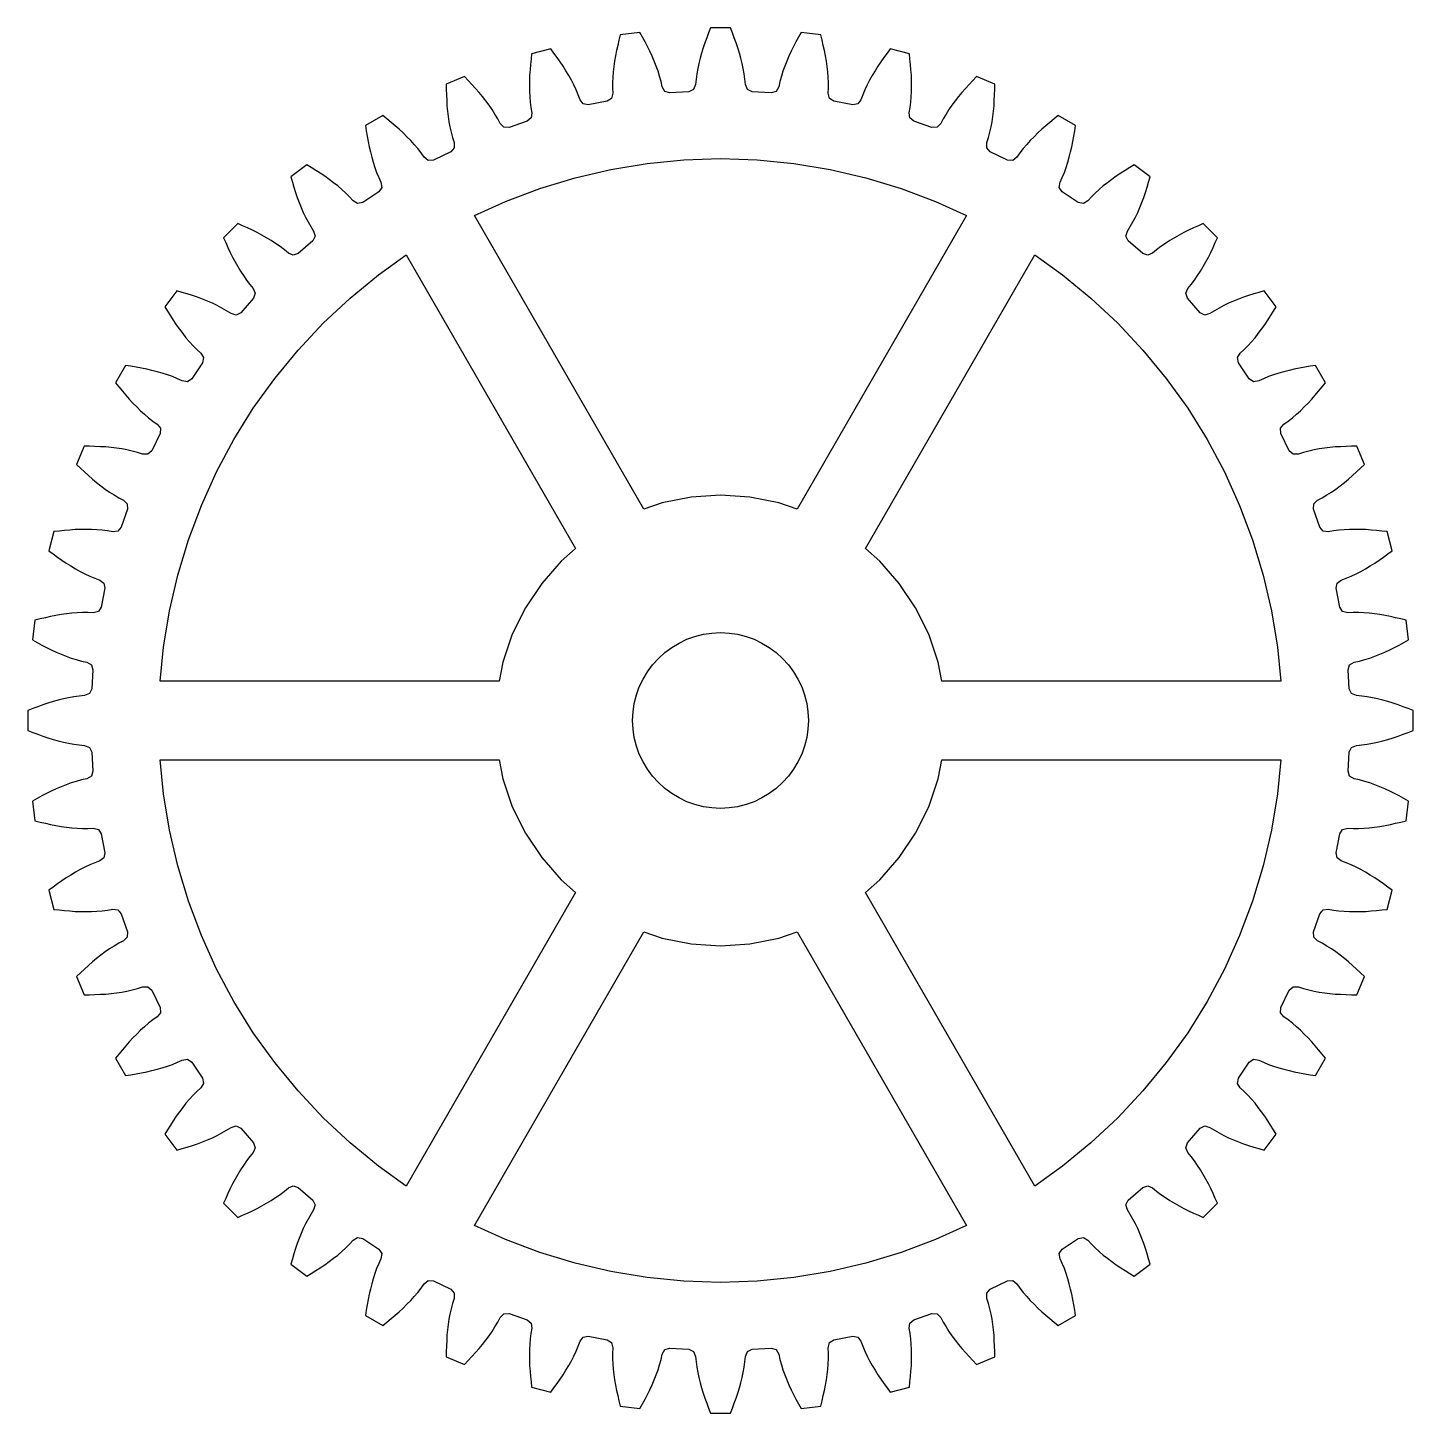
# Model space of a CAD drawing. Header units: millimetres. Extents: x -30.7 to 30.7, y -30.7 to 30.7.
import ezdxf

# ---------------------------------------------------------------- set-up
doc = ezdxf.new("R2010")
doc.units = ezdxf.units.MM
doc.layers.add('CUT', color=1, linetype='Continuous')

msp = doc.modelspace()

# ---------------------------------------------------------------- linework, layer by layer
at = {"layer": 'CUT'}
for points in [[(0.5277, -30.5242), (0.6111, -30.3011), (0.6933, -30.0775), (0.7738, -29.8534), (0.8389, -29.6243), (0.9021, -29.3947), (0.9643, -29.1648), (1.0111, -28.9314), (1.0541, -28.6971), (1.0854, -28.4612), (1.1072, -28.224), (1.1919, -28.0071), (1.401, -27.9056), (2.2533, -27.8497), (2.4739, -27.923), (2.5862, -28.1271), (2.6388, -28.3593), (2.7007, -28.5892), (2.7738, -28.8158), (2.8507, -29.0412), (2.9423, -29.261), (3.035, -29.4804), (3.1294, -29.6991), (3.2385, -29.9107), (3.3492, -30.1216), (3.461, -30.3319), (3.5739, -30.5416), (4.4526, -30.4259), (4.5074, -30.1941), (4.561, -29.9621), (4.6133, -29.7297), (4.6639, -29.497), (4.6985, -29.2614), (4.7312, -29.0255), (4.7629, -28.7895), (4.7788, -28.5519), (4.7908, -28.314), (4.7911, -28.076), (4.7817, -27.838), (4.8374, -27.6119), (5.0315, -27.484), (5.8692, -27.3174), (6.0974, -27.3613), (6.2354, -27.5489), (6.3178, -27.7723), (6.4092, -27.9921), (6.5113, -28.2073), (6.6169, -28.4207), (6.7365, -28.6266), (6.857, -28.832), (6.9792, -29.0365), (7.115, -29.2321), (7.2522, -29.4268), (7.3905, -29.6207), (7.5298, -29.8138), (8.3859, -29.5844), (8.4099, -29.3475), (8.4328, -29.1104), (8.4543, -28.8732), (8.4741, -28.6359), (8.4777, -28.3978), (8.4793, -28.1596), (8.4799, -27.9215), (8.4647, -27.6839), (8.4455, -27.4465), (8.4147, -27.2104), (8.3744, -26.9757), (8.4001, -26.7443), (8.5758, -26.5921), (9.3846, -26.3176), (9.6166, -26.3313), (9.7779, -26.4993), (9.8888, -26.7101), (10.0081, -26.916), (10.1374, -27.116), (10.27, -27.3138), (10.4154, -27.5024), (10.5617, -27.6904), (10.7095, -27.8771), (10.8697, -28.0533), (11.0311, -28.2284), (11.1936, -28.4026), (11.3569, -28.5759), (12.1757, -28.2368), (12.1686, -27.9987), (12.1603, -27.7607), (12.1507, -27.5227), (12.1394, -27.2849), (12.1118, -27.0483), (12.0824, -26.812), (12.0518, -26.5758), (12.0057, -26.3421), (11.9557, -26.1093), (11.8944, -25.8793), (11.8238, -25.6519), (11.819, -25.419), (11.9734, -25.2453), (12.7394, -24.8675), (12.9713, -24.8508), (13.1531, -24.9963), (13.2906, -25.1908), (13.4357, -25.3795), (13.59, -25.5609), (13.7473, -25.7397), (13.9161, -25.9077), (14.0857, -26.0749), (14.2565, -26.2408), (14.4384, -26.3946), (14.6213, -26.5471), (14.8051, -26.6985), (14.9896, -26.8491), (15.7572, -26.4059), (15.7191, -26.1709), (15.6798, -25.936), (15.6392, -25.7013), (15.5969, -25.4669), (15.5387, -25.236), (15.4786, -25.0055), (15.4176, -24.7753), (15.3414, -24.5497), (15.2614, -24.3254), (15.1706, -24.1054), (15.0709, -23.8891), (15.0358, -23.6589), (15.1662, -23.4664), (15.8763, -22.9919), (16.104, -22.9451), (16.3033, -23.0656), (16.4649, -23.2405), (16.6334, -23.4086), (16.8101, -23.5683), (16.9894, -23.7251), (17.1787, -23.8696), (17.3686, -24.0133), (17.5597, -24.1554), (17.76, -24.2842), (17.9613, -24.4115), (18.1633, -24.5377), (18.3659, -24.6628), (19.069, -24.1233), (19.0006, -23.8952), (18.931, -23.6674), (18.8601, -23.4401), (18.7876, -23.2132), (18.6997, -22.9919), (18.6101, -22.7712), (18.5195, -22.551), (18.4145, -22.3372), (18.3059, -22.1253), (18.1872, -21.919), (18.0601, -21.7176), (17.9953, -21.4939), (18.0994, -21.2861), (18.7415, -20.7229), (18.9612, -20.6468), (19.1745, -20.7403), (19.3576, -20.8926), (19.5466, -21.0372), (19.7426, -21.1725), (19.9408, -21.3046), (20.1473, -21.4231), (20.3544, -21.5408), (20.5624, -21.6568), (20.7778, -21.7583), (20.994, -21.8582), (21.2107, -21.957), (21.4279, -22.0546), (22.0546, -21.4279), (21.957, -21.2107), (21.8582, -20.994), (21.7583, -20.7778), (21.6568, -20.5624), (21.5408, -20.3544), (21.4231, -20.1473), (21.3046, -19.9408), (21.1725, -19.7426), (21.0372, -19.5466), (20.8926, -19.3576), (20.7403, -19.1745), (20.6468, -18.9612), (20.7229, -18.7415), (21.2861, -18.0994), (21.4939, -17.9953), (21.7176, -18.0601), (21.919, -18.1872), (22.1253, -18.3059), (22.3372, -18.4145), (22.551, -18.5195), (22.7712, -18.6101), (22.9919, -18.6997), (23.2132, -18.7876), (23.4401, -18.8601), (23.6674, -18.931), (23.8952, -19.0006), (24.1233, -19.069), (24.6628, -18.3659), (24.5377, -18.1633), (24.4115, -17.9613), (24.2842, -17.76), (24.1554, -17.5597), (24.0133, -17.3686), (23.8696, -17.1787), (23.7251, -16.9894), (23.5683, -16.8101), (23.4086, -16.6334), (23.2405, -16.4649), (23.0656, -16.3033), (22.9451, -16.104), (22.9919, -15.8763), (23.4664, -15.1662), (23.6589, -15.0358), (23.8891, -15.0709), (24.1054, -15.1706), (24.3254, -15.2614), (24.5497, -15.3414), (24.7753, -15.4176), (25.0055, -15.4786), (25.236, -15.5387), (25.4669, -15.5969), (25.7013, -15.6392), (25.936, -15.6798), (26.1709, -15.7191), (26.4059, -15.7572), (26.8491, -14.9896), (26.6985, -14.8051), (26.5471, -14.6213), (26.3946, -14.4384), (26.2408, -14.2565), (26.0749, -14.0857), (25.9077, -13.9161), (25.7397, -13.7473), (25.5609, -13.59), (25.3795, -13.4357), (25.1908, -13.2906), (24.9963, -13.1531), (24.8508, -12.9713), (24.8675, -12.7394), (25.2453, -11.9734), (25.419, -11.819), (25.6519, -11.8238), (25.8793, -11.8944), (26.1093, -11.9557), (26.3421, -12.0057), (26.5758, -12.0518), (26.812, -12.0824), (27.0483, -12.1118), (27.2849, -12.1394), (27.5227, -12.1507), (27.7607, -12.1603), (27.9987, -12.1686), (28.2368, -12.1757), (28.5759, -11.3569), (28.4026, -11.1936), (28.2284, -11.0311), (28.0533, -10.8697), (27.8771, -10.7095), (27.6904, -10.5617), (27.5024, -10.4154), (27.3138, -10.27), (27.116, -10.1374), (26.916, -10.0081), (26.7101, -9.8888), (26.4993, -9.7779), (26.3313, -9.6166), (26.3176, -9.3846), (26.5921, -8.5758), (26.7443, -8.4001), (26.9757, -8.3744), (27.2104, -8.4147), (27.4465, -8.4455), (27.6839, -8.4647), (27.9215, -8.4799), (28.1596, -8.4793), (28.3978, -8.4777), (28.6359, -8.4741), (28.8732, -8.4543), (29.1104, -8.4328), (29.3475, -8.4099), (29.5844, -8.3859), (29.8138, -7.5298), (29.6207, -7.3905), (29.4268, -7.2522), (29.2321, -7.115), (29.0365, -6.9792), (28.832, -6.857), (28.6266, -6.7365), (28.4207, -6.6169), (28.2073, -6.5113), (27.9921, -6.4092), (27.7723, -6.3178), (27.5489, -6.2354), (27.3613, -6.0974), (27.3174, -5.8692), (27.484, -5.0315), (27.6119, -4.8374), (27.838, -4.7817), (28.076, -4.7911), (28.314, -4.7908), (28.5519, -4.7788), (28.7895, -4.7629), (29.0255, -4.7312), (29.2614, -4.6985), (29.497, -4.6639), (29.7297, -4.6133), (29.9621, -4.561), (30.1941, -4.5074), (30.4259, -4.4526), (30.5416, -3.5739), (30.3319, -3.461), (30.1216, -3.3492), (29.9107, -3.2385), (29.6991, -3.1294), (29.4804, -3.035), (29.261, -2.9423), (29.0412, -2.8507), (28.8158, -2.7738), (28.5892, -2.7007), (28.3593, -2.6388), (28.1271, -2.5862), (27.923, -2.4739), (27.8497, -2.2533), (27.9056, -1.401), (28.0071, -1.1919), (28.224, -1.1072), (28.4612, -1.0854), (28.6971, -1.0541), (28.9314, -1.0111), (29.1648, -0.9643), (29.3947, -0.9021), (29.6243, -0.8389), (29.8534, -0.7738), (30.0775, -0.6933), (30.3011, -0.6111), (30.5242, -0.5277), (30.7468, -0.4431), (30.7468, 0.4431), (30.5242, 0.5277), (30.3011, 0.6111), (30.0775, 0.6933), (29.8534, 0.7738), (29.6243, 0.8389), (29.3947, 0.9021), (29.1648, 0.9643), (28.9314, 1.0111), (28.6971, 1.0541), (28.4612, 1.0854), (28.224, 1.1072), (28.0071, 1.1919), (27.9056, 1.401), (27.8497, 2.2533), (27.923, 2.4739), (28.1271, 2.5862), (28.3593, 2.6388), (28.5892, 2.7007), (28.8158, 2.7738), (29.0412, 2.8507), (29.261, 2.9423), (29.4804, 3.035), (29.6991, 3.1294), (29.9107, 3.2385), (30.1216, 3.3492), (30.3319, 3.461), (30.5416, 3.5739), (30.4259, 4.4526), (30.1941, 4.5074), (29.9621, 4.561), (29.7297, 4.6133), (29.497, 4.6639), (29.2614, 4.6985), (29.0255, 4.7312), (28.7895, 4.7629), (28.5519, 4.7788), (28.314, 4.7908), (28.076, 4.7911), (27.838, 4.7817), (27.6119, 4.8374), (27.484, 5.0315), (27.3174, 5.8692), (27.3613, 6.0974), (27.5489, 6.2354), (27.7723, 6.3178), (27.9921, 6.4092), (28.2073, 6.5113), (28.4207, 6.6169), (28.6266, 6.7365), (28.832, 6.857), (29.0365, 6.9792), (29.2321, 7.115), (29.4268, 7.2522), (29.6207, 7.3905), (29.8138, 7.5298), (29.5844, 8.3859), (29.3475, 8.4099), (29.1104, 8.4328), (28.8732, 8.4543), (28.6359, 8.4741), (28.3978, 8.4777), (28.1596, 8.4793), (27.9215, 8.4799), (27.6839, 8.4647), (27.4465, 8.4455), (27.2104, 8.4147), (26.9757, 8.3744), (26.7443, 8.4001), (26.5921, 8.5758), (26.3176, 9.3846), (26.3313, 9.6166), (26.4993, 9.7779), (26.7101, 9.8888), (26.916, 10.0081), (27.116, 10.1374), (27.3138, 10.27), (27.5024, 10.4154), (27.6904, 10.5617), (27.8771, 10.7095), (28.0533, 10.8697), (28.2284, 11.0311), (28.4026, 11.1936), (28.5759, 11.3569), (28.2368, 12.1757), (27.9987, 12.1686), (27.7607, 12.1603), (27.5227, 12.1507), (27.2849, 12.1394), (27.0483, 12.1118), (26.812, 12.0824), (26.5758, 12.0518), (26.3421, 12.0057), (26.1093, 11.9557), (25.8793, 11.8944), (25.6519, 11.8238), (25.419, 11.819), (25.2453, 11.9734), (24.8675, 12.7394), (24.8508, 12.9713), (24.9963, 13.1531), (25.1908, 13.2906), (25.3795, 13.4357), (25.5609, 13.59), (25.7397, 13.7473), (25.9077, 13.9161), (26.0749, 14.0857), (26.2408, 14.2565), (26.3946, 14.4384), (26.5471, 14.6213), (26.6985, 14.8051), (26.8491, 14.9896), (26.4059, 15.7572), (26.1709, 15.7191), (25.936, 15.6798), (25.7013, 15.6392), (25.4669, 15.5969), (25.236, 15.5387), (25.0055, 15.4786), (24.7753, 15.4176), (24.5497, 15.3414), (24.3254, 15.2614), (24.1054, 15.1706), (23.8891, 15.0709), (23.6589, 15.0358), (23.4664, 15.1662), (22.9919, 15.8763), (22.9451, 16.104), (23.0656, 16.3033), (23.2405, 16.4649), (23.4086, 16.6334), (23.5683, 16.8101), (23.7251, 16.9894), (23.8696, 17.1787), (24.0133, 17.3686), (24.1554, 17.5597), (24.2842, 17.76), (24.4115, 17.9613), (24.5377, 18.1633), (24.6628, 18.3659), (24.1233, 19.069), (23.8952, 19.0006), (23.6674, 18.931), (23.4401, 18.8601), (23.2132, 18.7876), (22.9919, 18.6997), (22.7712, 18.6101), (22.551, 18.5195), (22.3372, 18.4145), (22.1253, 18.3059), (21.919, 18.1872), (21.7176, 18.0601), (21.4939, 17.9953), (21.2861, 18.0994), (20.7229, 18.7415), (20.6468, 18.9612), (20.7403, 19.1745), (20.8926, 19.3576), (21.0372, 19.5466), (21.1725, 19.7426), (21.3046, 19.9408), (21.4231, 20.1473), (21.5408, 20.3544), (21.6568, 20.5624), (21.7583, 20.7778), (21.8582, 20.994), (21.957, 21.2107), (22.0546, 21.4279), (21.4279, 22.0546), (21.2107, 21.957), (20.994, 21.8582), (20.7778, 21.7583), (20.5624, 21.6568), (20.3544, 21.5408), (20.1473, 21.4231), (19.9408, 21.3046), (19.7426, 21.1725), (19.5466, 21.0372), (19.3576, 20.8926), (19.1745, 20.7403), (18.9612, 20.6468), (18.7415, 20.7229), (18.0994, 21.2861), (17.9953, 21.4939), (18.0601, 21.7176), (18.1872, 21.919), (18.3059, 22.1253), (18.4145, 22.3372), (18.5195, 22.551), (18.6101, 22.7712), (18.6997, 22.9919), (18.7876, 23.2132), (18.8601, 23.4401), (18.931, 23.6674), (19.0006, 23.8952), (19.069, 24.1233), (18.3659, 24.6628), (18.1633, 24.5377), (17.9613, 24.4115), (17.76, 24.2842), (17.5597, 24.1554), (17.3686, 24.0133), (17.1787, 23.8696), (16.9894, 23.7251), (16.8101, 23.5683), (16.6334, 23.4086), (16.4649, 23.2405), (16.3033, 23.0656), (16.104, 22.9451), (15.8763, 22.9919), (15.1662, 23.4664), (15.0358, 23.6589), (15.0709, 23.8891), (15.1706, 24.1054), (15.2614, 24.3254), (15.3414, 24.5497), (15.4176, 24.7753), (15.4786, 25.0055), (15.5387, 25.236), (15.5969, 25.4669), (15.6392, 25.7013), (15.6798, 25.936), (15.7191, 26.1709), (15.7572, 26.4059), (14.9896, 26.8491), (14.8051, 26.6985), (14.6213, 26.5471), (14.4384, 26.3946), (14.2565, 26.2408), (14.0857, 26.0749), (13.9161, 25.9077), (13.7473, 25.7397), (13.59, 25.5609), (13.4357, 25.3795), (13.2906, 25.1908), (13.1531, 24.9963), (12.9713, 24.8508), (12.7394, 24.8675), (11.9734, 25.2453), (11.819, 25.419), (11.8238, 25.6519), (11.8944, 25.8793), (11.9557, 26.1093), (12.0057, 26.3421), (12.0518, 26.5758), (12.0824, 26.812), (12.1118, 27.0483), (12.1394, 27.2849), (12.1507, 27.5227), (12.1603, 27.7607), (12.1686, 27.9987), (12.1757, 28.2368), (11.3569, 28.5759), (11.1936, 28.4026), (11.0311, 28.2284), (10.8697, 28.0533), (10.7095, 27.8771), (10.5617, 27.6904), (10.4154, 27.5024), (10.27, 27.3138), (10.1374, 27.116), (10.0081, 26.916), (9.8888, 26.7101), (9.7779, 26.4993), (9.6166, 26.3313), (9.3846, 26.3176), (8.5758, 26.5921), (8.4001, 26.7443), (8.3744, 26.9757), (8.4147, 27.2104), (8.4455, 27.4465), (8.4647, 27.6839), (8.4799, 27.9215), (8.4793, 28.1596), (8.4777, 28.3978), (8.4741, 28.6359), (8.4543, 28.8732), (8.4328, 29.1104), (8.4099, 29.3475), (8.3859, 29.5844), (7.5298, 29.8138), (7.3905, 29.6207), (7.2522, 29.4268), (7.115, 29.2321), (6.9792, 29.0365), (6.857, 28.832), (6.7365, 28.6266), (6.6169, 28.4207), (6.5113, 28.2073), (6.4092, 27.9921), (6.3178, 27.7723), (6.2354, 27.5489), (6.0974, 27.3613), (5.8692, 27.3174), (5.0315, 27.484), (4.8374, 27.6119), (4.7817, 27.838), (4.7911, 28.076), (4.7908, 28.314), (4.7788, 28.5519), (4.7629, 28.7895), (4.7312, 29.0255), (4.6985, 29.2614), (4.6639, 29.497), (4.6133, 29.7297), (4.561, 29.9621), (4.5074, 30.1941), (4.4526, 30.4259), (3.5739, 30.5416), (3.461, 30.3319), (3.3492, 30.1216), (3.2385, 29.9107), (3.1294, 29.6991), (3.035, 29.4804), (2.9423, 29.261), (2.8507, 29.0412), (2.7738, 28.8158), (2.7007, 28.5892), (2.6388, 28.3593), (2.5862, 28.1271), (2.4739, 27.923), (2.2533, 27.8497), (1.401, 27.9056), (1.1919, 28.0071), (1.1072, 28.224), (1.0854, 28.4612), (1.0541, 28.6971), (1.0111, 28.9314), (0.9643, 29.1648), (0.9021, 29.3947), (0.8389, 29.6243), (0.7738, 29.8534), (0.6933, 30.0775), (0.6111, 30.3011), (0.5277, 30.5242), (0.4431, 30.7468), (-0.4431, 30.7468), (-0.5277, 30.5242), (-0.6111, 30.3011), (-0.6933, 30.0775), (-0.7738, 29.8534), (-0.8389, 29.6243), (-0.9021, 29.3947), (-0.9643, 29.1648), (-1.0111, 28.9314), (-1.0541, 28.6971), (-1.0854, 28.4612), (-1.1072, 28.224), (-1.1919, 28.0071), (-1.401, 27.9056), (-2.2533, 27.8497), (-2.4739, 27.923), (-2.5862, 28.1271), (-2.6388, 28.3593), (-2.7007, 28.5892), (-2.7738, 28.8158), (-2.8507, 29.0412), (-2.9423, 29.261), (-3.035, 29.4804), (-3.1294, 29.6991), (-3.2385, 29.9107), (-3.3492, 30.1216), (-3.461, 30.3319), (-3.5739, 30.5416), (-4.4526, 30.4259), (-4.5074, 30.1941), (-4.561, 29.9621), (-4.6133, 29.7297), (-4.6639, 29.497), (-4.6985, 29.2614), (-4.7312, 29.0255), (-4.7629, 28.7895), (-4.7788, 28.5519), (-4.7908, 28.314), (-4.7911, 28.076), (-4.7817, 27.838), (-4.8374, 27.6119), (-5.0315, 27.484), (-5.8692, 27.3174), (-6.0974, 27.3613), (-6.2354, 27.5489), (-6.3178, 27.7723), (-6.4092, 27.9921), (-6.5113, 28.2073), (-6.6169, 28.4207), (-6.7365, 28.6266), (-6.857, 28.832), (-6.9792, 29.0365), (-7.115, 29.2321), (-7.2522, 29.4268), (-7.3905, 29.6207), (-7.5298, 29.8138), (-8.3859, 29.5844), (-8.4099, 29.3475), (-8.4328, 29.1104), (-8.4543, 28.8732), (-8.4741, 28.6359), (-8.4777, 28.3978), (-8.4793, 28.1596), (-8.4799, 27.9215), (-8.4647, 27.6839), (-8.4455, 27.4465), (-8.4147, 27.2104), (-8.3744, 26.9757), (-8.4001, 26.7443), (-8.5758, 26.5921), (-9.3846, 26.3176), (-9.6166, 26.3313), (-9.7779, 26.4993), (-9.8888, 26.7101), (-10.0081, 26.916), (-10.1374, 27.116), (-10.27, 27.3138), (-10.4154, 27.5024), (-10.5617, 27.6904), (-10.7095, 27.8771), (-10.8697, 28.0533), (-11.0311, 28.2284), (-11.1936, 28.4026), (-11.3569, 28.5759), (-12.1757, 28.2368), (-12.1686, 27.9987), (-12.1603, 27.7607), (-12.1507, 27.5227), (-12.1394, 27.2849), (-12.1118, 27.0483), (-12.0824, 26.812), (-12.0518, 26.5758), (-12.0057, 26.3421), (-11.9557, 26.1093), (-11.8944, 25.8793), (-11.8238, 25.6519), (-11.819, 25.419), (-11.9734, 25.2453), (-12.7394, 24.8675), (-12.9713, 24.8508), (-13.1531, 24.9963), (-13.2906, 25.1908), (-13.4357, 25.3795), (-13.59, 25.5609), (-13.7473, 25.7397), (-13.9161, 25.9077), (-14.0857, 26.0749), (-14.2565, 26.2408), (-14.4384, 26.3946), (-14.6213, 26.5471), (-14.8051, 26.6985), (-14.9896, 26.8491), (-15.7572, 26.4059), (-15.7191, 26.1709), (-15.6798, 25.936), (-15.6392, 25.7013), (-15.5969, 25.4669), (-15.5387, 25.236), (-15.4786, 25.0055), (-15.4176, 24.7753), (-15.3414, 24.5497), (-15.2614, 24.3254), (-15.1706, 24.1054), (-15.0709, 23.8891), (-15.0358, 23.6589), (-15.1662, 23.4664), (-15.8763, 22.9919), (-16.104, 22.9451), (-16.3033, 23.0656), (-16.4649, 23.2405), (-16.6334, 23.4086), (-16.8101, 23.5683), (-16.9894, 23.7251), (-17.1787, 23.8696), (-17.3686, 24.0133), (-17.5597, 24.1554), (-17.76, 24.2842), (-17.9613, 24.4115), (-18.1633, 24.5377), (-18.3659, 24.6628), (-19.069, 24.1233), (-19.0006, 23.8952), (-18.931, 23.6674), (-18.8601, 23.4401), (-18.7876, 23.2132), (-18.6997, 22.9919), (-18.6101, 22.7712), (-18.5195, 22.551), (-18.4145, 22.3372), (-18.3059, 22.1253), (-18.1872, 21.919), (-18.0601, 21.7176), (-17.9953, 21.4939), (-18.0994, 21.2861), (-18.7415, 20.7229), (-18.9612, 20.6468), (-19.1745, 20.7403), (-19.3576, 20.8926), (-19.5466, 21.0372), (-19.7426, 21.1725), (-19.9408, 21.3046), (-20.1473, 21.4231), (-20.3544, 21.5408), (-20.5624, 21.6568), (-20.7778, 21.7583), (-20.994, 21.8582), (-21.2107, 21.957), (-21.4279, 22.0546), (-22.0546, 21.4279), (-21.957, 21.2107), (-21.8582, 20.994), (-21.7583, 20.7778), (-21.6568, 20.5624), (-21.5408, 20.3544), (-21.4231, 20.1473), (-21.3046, 19.9408), (-21.1725, 19.7426), (-21.0372, 19.5466), (-20.8926, 19.3576), (-20.7403, 19.1745), (-20.6468, 18.9612), (-20.7229, 18.7415), (-21.2861, 18.0994), (-21.4939, 17.9953), (-21.7176, 18.0601), (-21.919, 18.1872), (-22.1253, 18.3059), (-22.3372, 18.4145), (-22.551, 18.5195), (-22.7712, 18.6101), (-22.9919, 18.6997), (-23.2132, 18.7876), (-23.4401, 18.8601), (-23.6674, 18.931), (-23.8952, 19.0006), (-24.1233, 19.069), (-24.6628, 18.3659), (-24.5377, 18.1633), (-24.4115, 17.9613), (-24.2842, 17.76), (-24.1554, 17.5597), (-24.0133, 17.3686), (-23.8696, 17.1787), (-23.7251, 16.9894), (-23.5683, 16.8101), (-23.4086, 16.6334), (-23.2405, 16.4649), (-23.0656, 16.3033), (-22.9451, 16.104), (-22.9919, 15.8763), (-23.4664, 15.1662), (-23.6589, 15.0358), (-23.8891, 15.0709), (-24.1054, 15.1706), (-24.3254, 15.2614), (-24.5497, 15.3414), (-24.7753, 15.4176), (-25.0055, 15.4786), (-25.236, 15.5387), (-25.4669, 15.5969), (-25.7013, 15.6392), (-25.936, 15.6798), (-26.1709, 15.7191), (-26.4059, 15.7572), (-26.8491, 14.9896), (-26.6985, 14.8051), (-26.5471, 14.6213), (-26.3946, 14.4384), (-26.2408, 14.2565), (-26.0749, 14.0857), (-25.9077, 13.9161), (-25.7397, 13.7473), (-25.5609, 13.59), (-25.3795, 13.4357), (-25.1908, 13.2906), (-24.9963, 13.1531), (-24.8508, 12.9713), (-24.8675, 12.7394), (-25.2453, 11.9734), (-25.419, 11.819), (-25.6519, 11.8238), (-25.8793, 11.8944), (-26.1093, 11.9557), (-26.3421, 12.0057), (-26.5758, 12.0518), (-26.812, 12.0824), (-27.0483, 12.1118), (-27.2849, 12.1394), (-27.5227, 12.1507), (-27.7607, 12.1603), (-27.9987, 12.1686), (-28.2368, 12.1757), (-28.5759, 11.3569), (-28.4026, 11.1936), (-28.2284, 11.0311), (-28.0533, 10.8697), (-27.8771, 10.7095), (-27.6904, 10.5617), (-27.5024, 10.4154), (-27.3138, 10.27), (-27.116, 10.1374), (-26.916, 10.0081), (-26.7101, 9.8888), (-26.4993, 9.7779), (-26.3313, 9.6166), (-26.3176, 9.3846), (-26.5921, 8.5758), (-26.7443, 8.4001), (-26.9757, 8.3744), (-27.2104, 8.4147), (-27.4465, 8.4455), (-27.6839, 8.4647), (-27.9215, 8.4799), (-28.1596, 8.4793), (-28.3978, 8.4777), (-28.6359, 8.4741), (-28.8732, 8.4543), (-29.1104, 8.4328), (-29.3475, 8.4099), (-29.5844, 8.3859), (-29.8138, 7.5298), (-29.6207, 7.3905), (-29.4268, 7.2522), (-29.2321, 7.115), (-29.0365, 6.9792), (-28.832, 6.857), (-28.6266, 6.7365), (-28.4207, 6.6169), (-28.2073, 6.5113), (-27.9921, 6.4092), (-27.7723, 6.3178), (-27.5489, 6.2354), (-27.3613, 6.0974), (-27.3174, 5.8692), (-27.484, 5.0315), (-27.6119, 4.8374), (-27.838, 4.7817), (-28.076, 4.7911), (-28.314, 4.7908), (-28.5519, 4.7788), (-28.7895, 4.7629), (-29.0255, 4.7312), (-29.2614, 4.6985), (-29.497, 4.6639), (-29.7297, 4.6133), (-29.9621, 4.561), (-30.1941, 4.5074), (-30.4259, 4.4526), (-30.5416, 3.5739), (-30.3319, 3.461), (-30.1216, 3.3492), (-29.9107, 3.2385), (-29.6991, 3.1294), (-29.4804, 3.035), (-29.261, 2.9423), (-29.0412, 2.8507), (-28.8158, 2.7738), (-28.5892, 2.7007), (-28.3593, 2.6388), (-28.1271, 2.5862), (-27.923, 2.4739), (-27.8497, 2.2533), (-27.9056, 1.401), (-28.0071, 1.1919), (-28.224, 1.1072), (-28.4612, 1.0854), (-28.6971, 1.0541), (-28.9314, 1.0111), (-29.1648, 0.9643), (-29.3947, 0.9021), (-29.6243, 0.8389), (-29.8534, 0.7738), (-30.0775, 0.6933), (-30.3011, 0.6111), (-30.5242, 0.5277), (-30.7468, 0.4431), (-30.7468, -0.4431), (-30.5242, -0.5277), (-30.3011, -0.6111), (-30.0775, -0.6933), (-29.8534, -0.7738), (-29.6243, -0.8389), (-29.3947, -0.9021), (-29.1648, -0.9643), (-28.9314, -1.0111), (-28.6971, -1.0541), (-28.4612, -1.0854), (-28.224, -1.1072), (-28.0071, -1.1919), (-27.9056, -1.401), (-27.8497, -2.2533), (-27.923, -2.4739), (-28.1271, -2.5862), (-28.3593, -2.6388), (-28.5892, -2.7007), (-28.8158, -2.7738), (-29.0412, -2.8507), (-29.261, -2.9423), (-29.4804, -3.035), (-29.6991, -3.1294), (-29.9107, -3.2385), (-30.1216, -3.3492), (-30.3319, -3.461), (-30.5416, -3.5739), (-30.4259, -4.4526), (-30.1941, -4.5074), (-29.9621, -4.561), (-29.7297, -4.6133), (-29.497, -4.6639), (-29.2614, -4.6985), (-29.0255, -4.7312), (-28.7895, -4.7629), (-28.5519, -4.7788), (-28.314, -4.7908), (-28.076, -4.7911), (-27.838, -4.7817), (-27.6119, -4.8374), (-27.484, -5.0315), (-27.3174, -5.8692), (-27.3613, -6.0974), (-27.5489, -6.2354), (-27.7723, -6.3178), (-27.9921, -6.4092), (-28.2073, -6.5113), (-28.4207, -6.6169), (-28.6266, -6.7365), (-28.832, -6.857), (-29.0365, -6.9792), (-29.2321, -7.115), (-29.4268, -7.2522), (-29.6207, -7.3905), (-29.8138, -7.5298), (-29.5844, -8.3859), (-29.3475, -8.4099), (-29.1104, -8.4328), (-28.8732, -8.4543), (-28.6359, -8.4741), (-28.3978, -8.4777), (-28.1596, -8.4793), (-27.9215, -8.4799), (-27.6839, -8.4647), (-27.4465, -8.4455), (-27.2104, -8.4147), (-26.9757, -8.3744), (-26.7443, -8.4001), (-26.5921, -8.5758), (-26.3176, -9.3846), (-26.3313, -9.6166), (-26.4993, -9.7779), (-26.7101, -9.8888), (-26.916, -10.0081), (-27.116, -10.1374), (-27.3138, -10.27), (-27.5024, -10.4154), (-27.6904, -10.5617), (-27.8771, -10.7095), (-28.0533, -10.8697), (-28.2284, -11.0311), (-28.4026, -11.1936), (-28.5759, -11.3569), (-28.2368, -12.1757), (-27.9987, -12.1686), (-27.7607, -12.1603), (-27.5227, -12.1507), (-27.2849, -12.1394), (-27.0483, -12.1118), (-26.812, -12.0824), (-26.5758, -12.0518), (-26.3421, -12.0057), (-26.1093, -11.9557), (-25.8793, -11.8944), (-25.6519, -11.8238), (-25.419, -11.819), (-25.2453, -11.9734), (-24.8675, -12.7394), (-24.8508, -12.9713), (-24.9963, -13.1531), (-25.1908, -13.2906), (-25.3795, -13.4357), (-25.5609, -13.59), (-25.7397, -13.7473), (-25.9077, -13.9161), (-26.0749, -14.0857), (-26.2408, -14.2565), (-26.3946, -14.4384), (-26.5471, -14.6213), (-26.6985, -14.8051), (-26.8491, -14.9896), (-26.4059, -15.7572), (-26.1709, -15.7191), (-25.936, -15.6798), (-25.7013, -15.6392), (-25.4669, -15.5969), (-25.236, -15.5387), (-25.0055, -15.4786), (-24.7753, -15.4176), (-24.5497, -15.3414), (-24.3254, -15.2614), (-24.1054, -15.1706), (-23.8891, -15.0709), (-23.6589, -15.0358), (-23.4664, -15.1662), (-22.9919, -15.8763), (-22.9451, -16.104), (-23.0656, -16.3033), (-23.2405, -16.4649), (-23.4086, -16.6334), (-23.5683, -16.8101), (-23.7251, -16.9894), (-23.8696, -17.1787), (-24.0133, -17.3686), (-24.1554, -17.5597), (-24.2842, -17.76), (-24.4115, -17.9613), (-24.5377, -18.1633), (-24.6628, -18.3659), (-24.1233, -19.069), (-23.8952, -19.0006), (-23.6674, -18.931), (-23.4401, -18.8601), (-23.2132, -18.7876), (-22.9919, -18.6997), (-22.7712, -18.6101), (-22.551, -18.5195), (-22.3372, -18.4145), (-22.1253, -18.3059), (-21.919, -18.1872), (-21.7176, -18.0601), (-21.4939, -17.9953), (-21.2861, -18.0994), (-20.7229, -18.7415), (-20.6468, -18.9612), (-20.7403, -19.1745), (-20.8926, -19.3576), (-21.0372, -19.5466), (-21.1725, -19.7426), (-21.3046, -19.9408), (-21.4231, -20.1473), (-21.5408, -20.3544), (-21.6568, -20.5624), (-21.7583, -20.7778), (-21.8582, -20.994), (-21.957, -21.2107), (-22.0546, -21.4279), (-21.4279, -22.0546), (-21.2107, -21.957), (-20.994, -21.8582), (-20.7778, -21.7583), (-20.5624, -21.6568), (-20.3544, -21.5408), (-20.1473, -21.4231), (-19.9408, -21.3046), (-19.7426, -21.1725), (-19.5466, -21.0372), (-19.3576, -20.8926), (-19.1745, -20.7403), (-18.9612, -20.6468), (-18.7415, -20.7229), (-18.0994, -21.2861), (-17.9953, -21.4939), (-18.0601, -21.7176), (-18.1872, -21.919), (-18.3059, -22.1253), (-18.4145, -22.3372), (-18.5195, -22.551), (-18.6101, -22.7712), (-18.6997, -22.9919), (-18.7876, -23.2132), (-18.8601, -23.4401), (-18.931, -23.6674), (-19.0006, -23.8952), (-19.069, -24.1233), (-18.3659, -24.6628), (-18.1633, -24.5377), (-17.9613, -24.4115), (-17.76, -24.2842), (-17.5597, -24.1554), (-17.3686, -24.0133), (-17.1787, -23.8696), (-16.9894, -23.7251), (-16.8101, -23.5683), (-16.6334, -23.4086), (-16.4649, -23.2405), (-16.3033, -23.0656), (-16.104, -22.9451), (-15.8763, -22.9919), (-15.1662, -23.4664), (-15.0358, -23.6589), (-15.0709, -23.8891), (-15.1706, -24.1054), (-15.2614, -24.3254), (-15.3414, -24.5497), (-15.4176, -24.7753), (-15.4786, -25.0055), (-15.5387, -25.236), (-15.5969, -25.4669), (-15.6392, -25.7013), (-15.6798, -25.936), (-15.7191, -26.1709), (-15.7572, -26.4059), (-14.9896, -26.8491), (-14.8051, -26.6985), (-14.6213, -26.5471), (-14.4384, -26.3946), (-14.2565, -26.2408), (-14.0857, -26.0749), (-13.9161, -25.9077), (-13.7473, -25.7397), (-13.59, -25.5609), (-13.4357, -25.3795), (-13.2906, -25.1908), (-13.1531, -24.9963), (-12.9713, -24.8508), (-12.7394, -24.8675), (-11.9734, -25.2453), (-11.819, -25.419), (-11.8238, -25.6519), (-11.8944, -25.8793), (-11.9557, -26.1093), (-12.0057, -26.3421), (-12.0518, -26.5758), (-12.0824, -26.812), (-12.1118, -27.0483), (-12.1394, -27.2849), (-12.1507, -27.5227), (-12.1603, -27.7607), (-12.1686, -27.9987), (-12.1757, -28.2368), (-11.3569, -28.5759), (-11.1936, -28.4026), (-11.0311, -28.2284), (-10.8697, -28.0533), (-10.7095, -27.8771), (-10.5617, -27.6904), (-10.4154, -27.5024), (-10.27, -27.3138), (-10.1374, -27.116), (-10.0081, -26.916), (-9.8888, -26.7101), (-9.7779, -26.4993), (-9.6166, -26.3313), (-9.3846, -26.3176), (-8.5758, -26.5921), (-8.4001, -26.7443), (-8.3744, -26.9757), (-8.4147, -27.2104), (-8.4455, -27.4465), (-8.4647, -27.6839), (-8.4799, -27.9215), (-8.4793, -28.1596), (-8.4777, -28.3978), (-8.4741, -28.6359), (-8.4543, -28.8732), (-8.4328, -29.1104), (-8.4099, -29.3475), (-8.3859, -29.5844), (-7.5298, -29.8138), (-7.3905, -29.6207), (-7.2522, -29.4268), (-7.115, -29.2321), (-6.9792, -29.0365), (-6.857, -28.832), (-6.7365, -28.6266), (-6.6169, -28.4207), (-6.5113, -28.2073), (-6.4092, -27.9921), (-6.3178, -27.7723), (-6.2354, -27.5489), (-6.0974, -27.3613), (-5.8692, -27.3174), (-5.0315, -27.484), (-4.8374, -27.6119), (-4.7817, -27.838), (-4.7911, -28.076), (-4.7908, -28.314), (-4.7788, -28.5519), (-4.7629, -28.7895), (-4.7312, -29.0255), (-4.6985, -29.2614), (-4.6639, -29.497), (-4.6133, -29.7297), (-4.561, -29.9621), (-4.5074, -30.1941), (-4.4526, -30.4259), (-3.5739, -30.5416), (-3.461, -30.3319), (-3.3492, -30.1216), (-3.2385, -29.9107), (-3.1294, -29.6991), (-3.035, -29.4804), (-2.9423, -29.261), (-2.8507, -29.0412), (-2.7738, -28.8158), (-2.7007, -28.5892), (-2.6388, -28.3593), (-2.5862, -28.1271), (-2.4739, -27.923), (-2.2533, -27.8497), (-1.401, -27.9056), (-1.1919, -28.0071), (-1.1072, -28.224), (-1.0854, -28.4612), (-1.0541, -28.6971), (-1.0111, -28.9314), (-0.9643, -29.1648), (-0.9021, -29.3947), (-0.8389, -29.6243), (-0.7738, -29.8534), (-0.6933, -30.0775), (-0.6111, -30.3011), (-0.5277, -30.5242), (-0.4431, -30.7468), (0.4431, -30.7468)], [(2.5882, 9.6593), (1.3053, 9.9144), (0, 10), (-1.3053, 9.9144), (-2.5882, 9.6593), (-3.3975, 9.3845), (-10.9206, 22.4151), (-9.5432, 23.0392), (-8.0159, 23.6141), (-6.4543, 24.0878), (-4.8651, 24.4583), (-3.255, 24.7242), (-1.631, 24.8841), (0, 24.9375), (1.631, 24.8841), (3.255, 24.7242), (4.8651, 24.4583), (6.4543, 24.0878), (8.0159, 23.6141), (9.5432, 23.0392), (10.9206, 22.4151), (3.3975, 9.3845)], [(-24.8724, 1.75), (-24.7242, 3.255), (-24.4583, 4.8651), (-24.0878, 6.4543), (-23.6141, 8.0159), (-23.0392, 9.5432), (-22.3658, 11.0296), (-21.5965, 12.4688), (-20.7348, 13.8545), (-19.7842, 15.181), (-18.749, 16.4424), (-17.6335, 17.6335), (-16.4424, 18.749), (-15.181, 19.7842), (-13.9517, 20.6651), (-6.4285, 7.6345), (-7.0711, 7.0711), (-7.9335, 6.0876), (-8.6602, 5), (-9.2388, 3.8268), (-9.6593, 2.5882), (-9.826, 1.75)], [(9.826, 1.75), (9.6593, 2.5882), (9.2388, 3.8268), (8.6602, 5), (7.9335, 6.0876), (7.0711, 7.0711), (6.4285, 7.6345), (13.9517, 20.6651), (15.181, 19.7842), (16.4424, 18.749), (17.6335, 17.6335), (18.749, 16.4424), (19.7842, 15.181), (20.7348, 13.8545), (21.5965, 12.4688), (22.3658, 11.0296), (23.0392, 9.5432), (23.6141, 8.0159), (24.0878, 6.4543), (24.4583, 4.8651), (24.7242, 3.255), (24.8724, 1.75)], [(-0.3823, -3.8812), (-0.7608, -3.8251), (-1.1321, -3.7321), (-1.4925, -3.6031), (-1.8384, -3.4395), (-2.1667, -3.2427), (-2.4741, -3.0147), (-2.7577, -2.7577), (-3.0147, -2.4741), (-3.2427, -2.1667), (-3.4395, -1.8384), (-3.6031, -1.4925), (-3.7321, -1.1321), (-3.8251, -0.7608), (-3.8812, -0.3823), (-3.9, 0), (-3.8812, 0.3823), (-3.8251, 0.7608), (-3.7321, 1.1321), (-3.6031, 1.4925), (-3.4395, 1.8384), (-3.2427, 2.1667), (-3.0147, 2.4741), (-2.7577, 2.7577), (-2.4741, 3.0147), (-2.1667, 3.2427), (-1.8384, 3.4395), (-1.4925, 3.6031), (-1.1321, 3.7321), (-0.7608, 3.8251), (-0.3823, 3.8812), (0, 3.9), (0.3823, 3.8812), (0.7608, 3.8251), (1.1321, 3.7321), (1.4925, 3.6031), (1.8384, 3.4395), (2.1667, 3.2427), (2.4741, 3.0147), (2.7577, 2.7577), (3.0147, 2.4741), (3.2427, 2.1667), (3.4395, 1.8384), (3.6031, 1.4925), (3.7321, 1.1321), (3.8251, 0.7608), (3.8812, 0.3823), (3.9, 0), (3.8812, -0.3823), (3.8251, -0.7608), (3.7321, -1.1321), (3.6031, -1.4925), (3.4395, -1.8384), (3.2427, -2.1667), (3.0147, -2.4741), (2.7577, -2.7577), (2.4741, -3.0147), (2.1667, -3.2427), (1.8384, -3.4395), (1.4925, -3.6031), (1.1321, -3.7321), (0.7608, -3.8251), (0.3823, -3.8812), (0, -3.9)], [(-15.181, -19.7842), (-16.4424, -18.749), (-17.6335, -17.6335), (-18.749, -16.4424), (-19.7842, -15.181), (-20.7348, -13.8545), (-21.5965, -12.4688), (-22.3658, -11.0296), (-23.0392, -9.5432), (-23.6141, -8.0159), (-24.0878, -6.4543), (-24.4583, -4.8651), (-24.7242, -3.255), (-24.8724, -1.75), (-9.826, -1.75), (-9.6593, -2.5882), (-9.2388, -3.8268), (-8.6602, -5), (-7.9335, -6.0876), (-7.0711, -7.0711), (-6.4285, -7.6345), (-13.9517, -20.6651)], [(6.4285, -7.6345), (7.0711, -7.0711), (7.9335, -6.0876), (8.6602, -5), (9.2388, -3.8268), (9.6593, -2.5882), (9.826, -1.75), (24.8724, -1.75), (24.7242, -3.255), (24.4583, -4.8651), (24.0878, -6.4543), (23.6141, -8.0159), (23.0392, -9.5432), (22.3658, -11.0296), (21.5965, -12.4688), (20.7348, -13.8545), (19.7842, -15.181), (18.749, -16.4424), (17.6335, -17.6335), (16.4424, -18.749), (15.181, -19.7842), (13.9517, -20.6651)], [(-1.631, -24.8841), (-3.255, -24.7242), (-4.8651, -24.4583), (-6.4543, -24.0878), (-8.0159, -23.6141), (-9.5432, -23.0392), (-10.9206, -22.4151), (-3.3975, -9.3845), (-2.5882, -9.6593), (-1.3053, -9.9144), (0, -10), (1.3053, -9.9144), (2.5882, -9.6593), (3.3975, -9.3845), (10.9206, -22.4151), (9.5432, -23.0392), (8.0159, -23.6141), (6.4543, -24.0878), (4.8651, -24.4583), (3.255, -24.7242), (1.631, -24.8841), (0, -24.9375)]]:
    msp.add_lwpolyline(points, close=True, dxfattribs=at)

doc.saveas('drawing.dxf')
